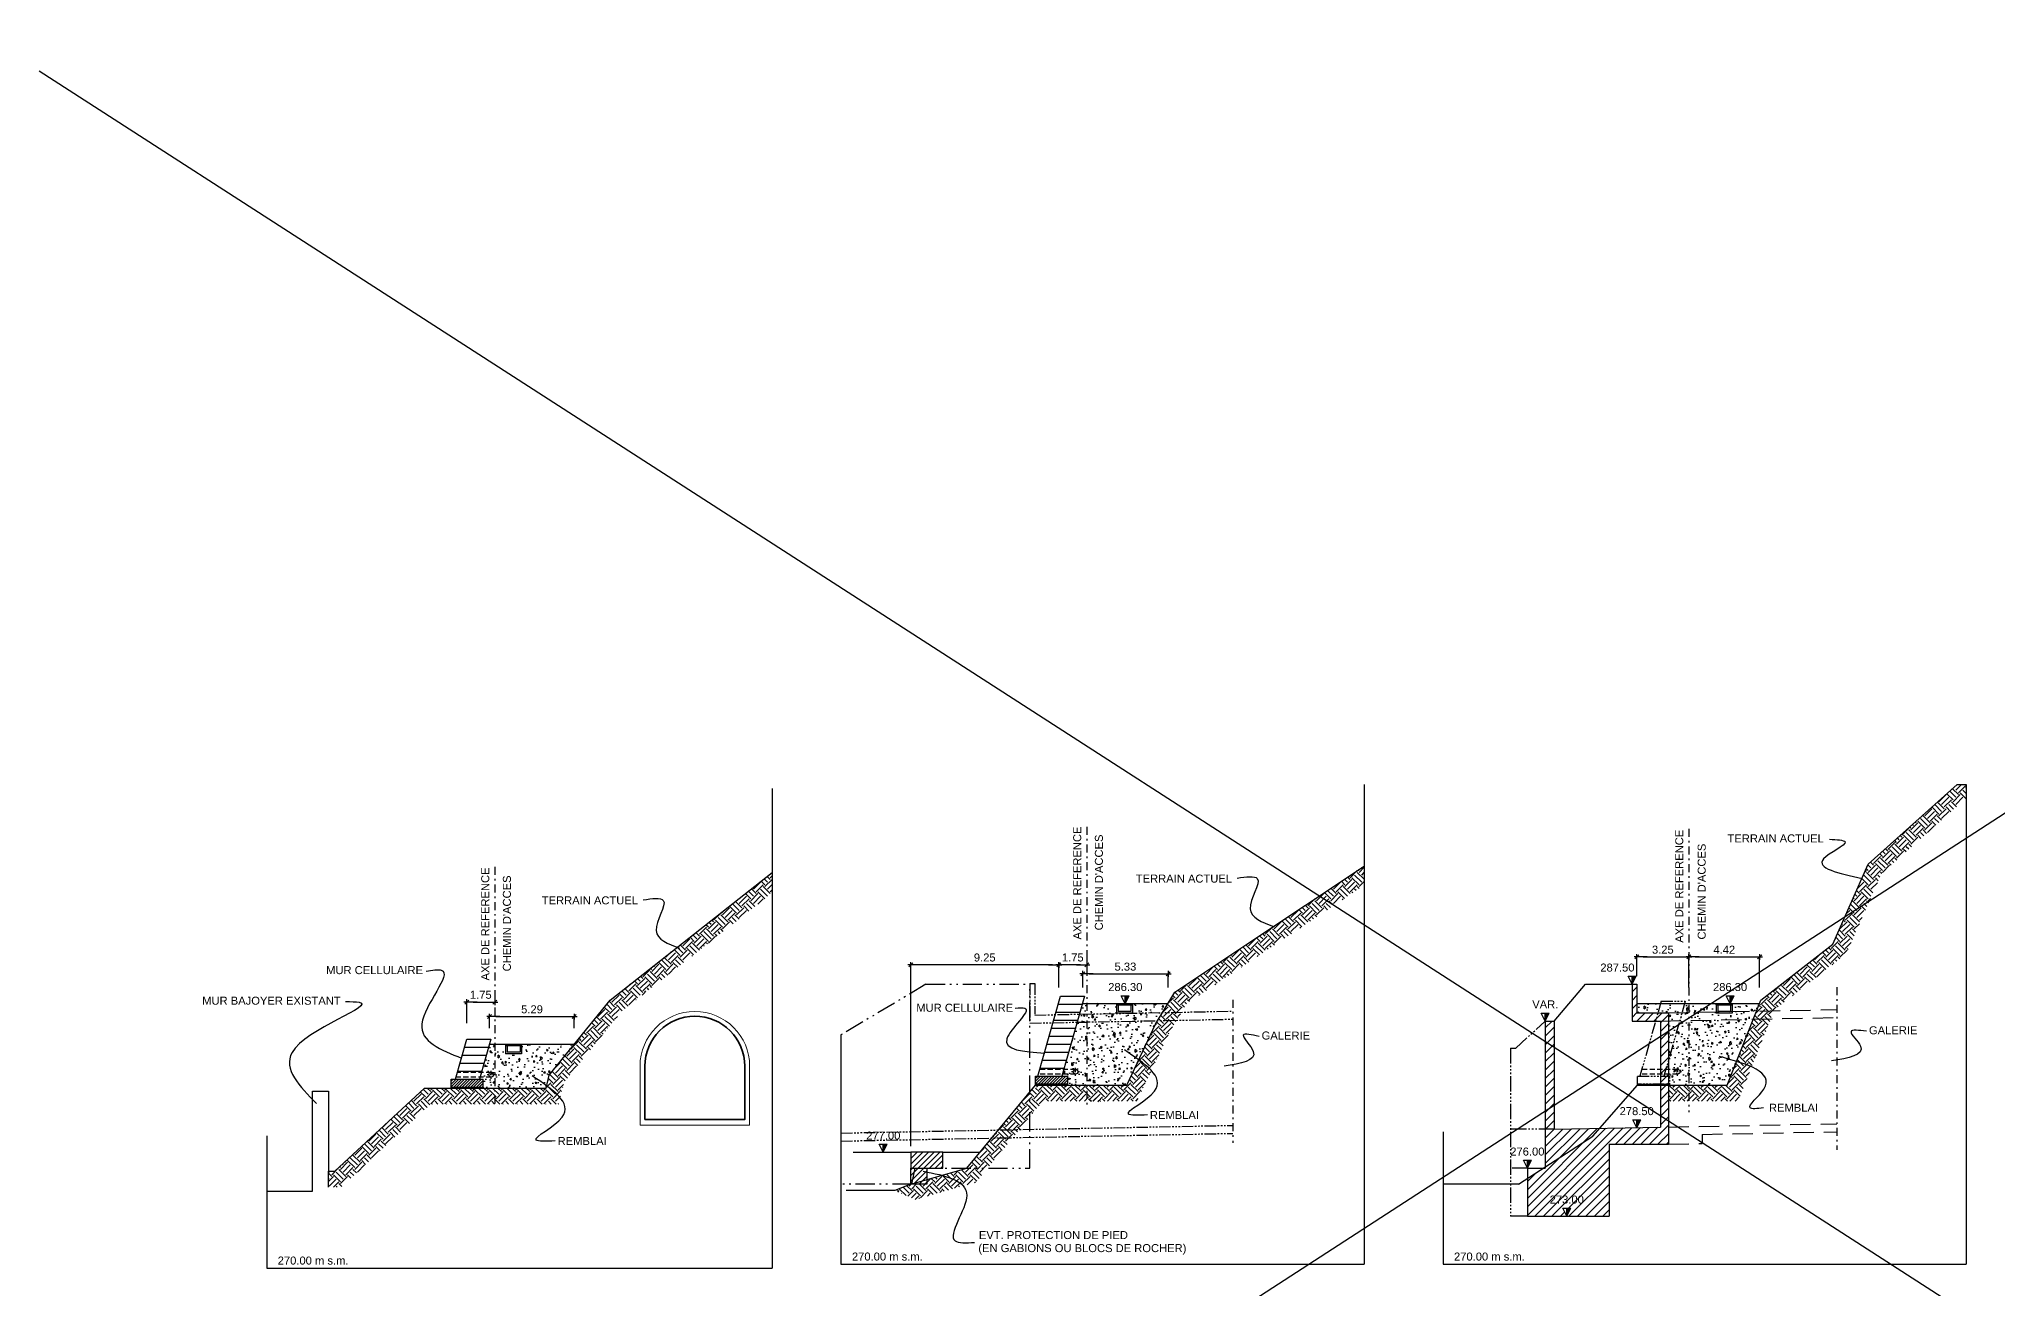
# Model space of a CAD drawing. Extents: x -427 to 62994, y 410 to 109394.
# Drawn here: x 8.2 to 130.6, y 565.9 to 644 of the extents above; entities that cross this region are included whole.
import ezdxf
from ezdxf.enums import TextEntityAlignment as Align

# ---------------------------------------------------------------- set-up
doc = ezdxf.new("R2010")
doc.units = 0
doc.header["$MEASUREMENT"] = 0
for name, pattern in [('ACAD_ISO04W100', [30, 24, -3, 0, -3]), ('ACAD_ISO05W100', [36, 24, -3, 0, -3, 0, -3, 0, -3]), ('ACAD_ISO12W100', [21, 12, -3, 0, -3, 0, -3]), ('NASCOSTA', [9.525, 6.35, -3.175]), ('TRATTOPUNTO', [1, 0.5, -0.25, 0, -0.25])]:
    doc.linetypes.add(name, pattern=pattern)
for name, color, linetype in [('DIME', 6, 'Continuous'), ('LIN010CO', 2, 'Continuous'), ('LIN018CO', 6, 'Continuous'), ('LIN018TR', 6, 'NASCOSTA'), ('LIN025CO', 7, 'Continuous'), ('LIN035CO', 1, 'Continuous'), ('LIN050CO', 3, 'Continuous'), ('TEXT035', 1, 'Continuous')]:
    doc.layers.add(name, color=color, linetype=linetype)
doc.layers.add('LINE035', color=1, linetype='Continuous', lineweight=35)
doc.layers.add('no_plot', color=5, linetype='Continuous', plot=False)
doc.styles.add('ARIAL', font='arial.ttf')
doc.styles.add('ROMANS', font='romans.shx')
doc.linetypes.add('ROCCIA', pattern='A,0.25,[130,BERETTA.shx,S=0.1,R=0,X=0,Y=0],-0.2,0.25', length=0.7)
doc.dimstyles.new('BO1', dxfattribs={"dimtxt": 0.25, "dimasz": 0.2, "dimexe": 0, "dimexo": 0.5, "dimgap": 0.1, "dimtad": 1, "dimzin": 0, "dimdsep": 46, "dimtxsty": 'ROMANS', "dimblk1": 'LINE', "dimblk2": 'LINE', "dimsah": 1, "dimcen": 2.5, "dimclrd": 256, "dimclre": 256, "dimclrt": 1, "dimadec": 0, "dimazin": 0, "dimtfac": 1, "dimtmove": 2, "dimatfit": 3, "dimldrblk": 'LINE', "dimfxl": 1, "dimtvp": 1, "dimtolj": 1, "dimtzin": 0, "dimarcsym": 0})
pattern_1 = [(45, (235.1124, 441.31905), (6e-17, 0.8838835), [0.625, -0.625]), (45, (234.94666, 441.4848), (6e-17, 0.8838835), [0.625, -0.625]), (45, (234.7809, 441.6505), (6e-17, 0.8838835), [0.625, -0.625]), (135, (234.7809, 441.761), (-0.8838835, 1e-16), [0.625, -0.625]), (135, (234.94666, 441.9267), (-0.8838835, 1e-16), [0.625, -0.625]), (135, (235.1124, 442.09245), (-0.8838835, 1e-16), [0.625, -0.625])]
pattern_2 = [(95, (235.1124, 441.31905), (0.827328, 0.6942106), [0.1125, -1.2375]), (40, (235.1124, 441.319), (-0.9449883, 0.650652), [0.09, -0.99]), (145.4514, (235.1813, 441.3769), (-0.117659, 1.344863), [0.0956103, -1.051713]), (91.1842, (234.9003, 441.5312), (1.3075395, 0.956421), [0.16875, -1.85625]), (141.6356, (235.0092, 441.6109), (-0.041849, 2.024568), [0.143415, -1.57757]), (36.1842, (234.9003, 441.5312), (-0.04185, 2.024568), [0.135, -1.485]), (66, (235.05935, 441.5842), (1.0601574, 0.2060737), [0.1125, -1.2375]), (11, (235.0594, 441.5842), (-0.511063, 1.0272127), [0.09, -0.99]), (116.4514, (235.1477, 441.6014), (0.5490954, 1.233286), [0.0956103, -1.051713]), (82.5, (235.1124, 441.31905), (-0.3401898, 0.3659847), [0, -0.978, 0, -1.005, 0, -0.99375]), (52.5, (235.1124, 441.31905), (-0.1393094, 0.6973642), [0, -0.573, 0, -0.9555, 0, -0.37875]), (12.5, (234.87586, 441.08252), (0.59012725, 0.54228114), [0, -0.375, 0, -1.17, 0, -1.5525]), (2.5, (234.7698, 440.97645), (0.512385, 0.7247397), [0, -0.4875, 0, -0.777, 0, -1.1025])]

# ---------------------------------------------------------------- blocks, each defined once
blk = doc.blocks.new('LINE')
for p, q in [((-1.6, 0), (0.45, 0)), ((0, 0.45), (0, -0.45))]:
    blk.add_line(p, q)
at = {"color": 3}
blk.add_line((-0.32, -0.32), (0.32, 0.32), dxfattribs=at)
blk = doc.blocks.new('*D5')
at = {"layer": 'Defpoints', "color": 0, "transparency": 16777216}
for p in [(71.95, 586.13), (73.7, 585.57), (71.95, 583.72)]:
    blk.add_point(p, dxfattribs=at)
at = {"layer": 'DIME', "lineweight": -2, "transparency": 16777216}
for p, q in [((73.7, 586.57), (73.7, 586.13)), ((71.95, 584.72), (71.95, 586.13)), ((73.3, 586.13), (72.35, 586.13))]:
    blk.add_line(p, q, dxfattribs=at)
at = {"layer": 'DIME', "lineweight": -2, "transparency": 16777216, "xscale": 0.4, "yscale": 0.4, "zscale": 0.4, "rotation": 180}
blk.add_blockref('LINE', (71.95, 586.13), dxfattribs=at)
at = {"layer": 'DIME', "lineweight": -2, "transparency": 16777216, "xscale": 0.4, "yscale": 0.4, "zscale": 0.4}
blk.add_blockref('LINE', (73.7, 586.13), dxfattribs=at)
at = {"layer": 'DIME', "color": 1, "transparency": 16777216, "insert": (72.82, 586.59), "char_height": 0.5, "attachment_point": 5, "style": 'ARIAL'}
blk.add_mtext('\\A1;1.75', dxfattribs=at)
blk = doc.blocks.new('*D6')
at = {"layer": 'Defpoints', "color": 0, "transparency": 16777216}
for p in [(62.7, 586.13), (71.95, 583.72), (62.7, 573.8)]:
    blk.add_point(p, dxfattribs=at)
at = {"layer": 'DIME', "lineweight": -2, "transparency": 16777216}
for p, q in [((62.7, 574.8), (62.7, 586.13)), ((71.55, 586.13), (63.1, 586.13)), ((71.95, 584.72), (71.95, 586.13))]:
    blk.add_line(p, q, dxfattribs=at)
at = {"layer": 'DIME', "lineweight": -2, "transparency": 16777216, "xscale": 0.4, "yscale": 0.4, "zscale": 0.4, "rotation": 180}
blk.add_blockref('LINE', (62.7, 586.13), dxfattribs=at)
at = {"layer": 'DIME', "lineweight": -2, "transparency": 16777216, "xscale": 0.4, "yscale": 0.4, "zscale": 0.4}
blk.add_blockref('LINE', (71.95, 586.13), dxfattribs=at)
at = {"layer": 'DIME', "color": 1, "transparency": 16777216, "insert": (67.32, 586.59), "char_height": 0.5, "attachment_point": 5, "style": 'ARIAL'}
blk.add_mtext('\\A1;9.25', dxfattribs=at)
blk = doc.blocks.new('LIVELLI1')
at = {"layer": 'LIN018CO'}
blk.add_solid([(0, 0.25), (0, 0), (0.125, 0.25)], dxfattribs=at)
at = {"layer": 'LIN035CO'}
for p, q in [((-0.125, 0.25), (0.125, 0.25)), ((0, 0), (-0.125, 0.25)), ((0, 0), (0, 0.25)), ((0, 0), (0.125, 0.25))]:
    blk.add_line(p, q, dxfattribs=at)
at = {"layer": 'TEXT035', "style": 'ARIAL'}
blk.add_attdef('VALORE', text='', height=0.25, dxfattribs=at).set_placement((0, 0.395), align=Align.CENTER)
blk = doc.blocks.new('cavi')
at = {"layer": 'LIN025CO'}
for p, q in [((-1.2, -0.1), (-1.2, -0.7)), ((-1.2, -0.1), (-0.2, -0.1)), ((-0.2, -0.2), (-1.2, -0.2)), ((-0.2, -0.7), (-1.2, -0.7)), ((-1.1, -0.2), (-1.1, -0.6)), ((-0.3, -0.6), (-1.1, -0.6)), ((-0.3, -0.2), (-0.3, -0.6)), ((-0.2, -0.1), (-0.2, -0.7))]:
    blk.add_line(p, q, dxfattribs=at)
blk = doc.blocks.new('*D10')
at = {"layer": 'Defpoints', "color": 0, "transparency": 16777216}
for p in [(111.32, 586.63), (108.07, 584.42), (111.32, 584.12)]:
    blk.add_point(p, dxfattribs=at)
at = {"layer": 'DIME', "lineweight": -2, "transparency": 16777216}
for p, q in [((108.07, 585.42), (108.07, 586.63)), ((108.47, 586.63), (110.92, 586.63))]:
    blk.add_line(p, q, dxfattribs=at)
at = {"layer": 'DIME', "lineweight": -2, "transparency": 16777216, "xscale": 0.4, "yscale": 0.4, "zscale": 0.4, "rotation": 180}
blk.add_blockref('LINE', (108.07, 586.63), dxfattribs=at)
at = {"layer": 'DIME', "lineweight": -2, "transparency": 16777216, "xscale": 0.4, "yscale": 0.4, "zscale": 0.4}
blk.add_blockref('LINE', (111.32, 586.63), dxfattribs=at)
at = {"layer": 'DIME', "color": 1, "transparency": 16777216, "insert": (109.69, 587.08), "char_height": 0.5, "attachment_point": 5, "style": 'ARIAL'}
blk.add_mtext('\\A1;3.25', dxfattribs=at)
blk = doc.blocks.new('*D29')
at = {"layer": 'Defpoints', "color": 0, "ltscale": 0.2, "transparency": 16777216}
for p in [(36.71, 583.8), (36.71, 583.38), (34.96, 581.49)]:
    blk.add_point(p, dxfattribs=at)
at = {"layer": 'LIN018TR', "lineweight": -2, "ltscale": 0.2, "transparency": 16777216}
for p, q in [((34.96, 582.49), (34.96, 583.8)), ((35.36, 583.8), (36.31, 583.8)), ((36.71, 584.38), (36.71, 583.8))]:
    blk.add_line(p, q, dxfattribs=at)
at = {"layer": 'LIN018TR', "lineweight": -2, "ltscale": 0.2, "transparency": 16777216, "xscale": 0.4, "yscale": 0.4, "zscale": 0.4, "rotation": 180}
blk.add_blockref('LINE', (34.96, 583.8), dxfattribs=at)
at = {"layer": 'LIN018TR', "lineweight": -2, "ltscale": 0.2, "transparency": 16777216, "xscale": 0.4, "yscale": 0.4, "zscale": 0.4}
blk.add_blockref('LINE', (36.71, 583.8), dxfattribs=at)
at = {"layer": 'LIN018TR', "color": 1, "ltscale": 0.2, "transparency": 16777216, "insert": (35.83, 584.26), "char_height": 0.5, "attachment_point": 5, "style": 'ARIAL'}
blk.add_mtext('\\A1;1.75', dxfattribs=at)
blk = doc.blocks.new('*D33')
at = {"layer": 'Defpoints', "color": 0, "transparency": 16777216}
for p in [(41.67, 582.9), (36.38, 581.17), (41.67, 581.17)]:
    blk.add_point(p, dxfattribs=at)
at = {"layer": 'DIME', "lineweight": -2, "transparency": 16777216}
for p, q in [((36.38, 582.17), (36.38, 582.9)), ((36.78, 582.9), (41.27, 582.9)), ((41.67, 582.17), (41.67, 582.9))]:
    blk.add_line(p, q, dxfattribs=at)
at = {"layer": 'DIME', "lineweight": -2, "transparency": 16777216, "xscale": 0.4, "yscale": 0.4, "zscale": 0.4, "rotation": 180}
blk.add_blockref('LINE', (36.38, 582.9), dxfattribs=at)
at = {"layer": 'DIME', "lineweight": -2, "transparency": 16777216, "xscale": 0.4, "yscale": 0.4, "zscale": 0.4}
blk.add_blockref('LINE', (41.67, 582.9), dxfattribs=at)
at = {"layer": 'DIME', "color": 1, "transparency": 16777216, "insert": (39.03, 583.35), "char_height": 0.5, "attachment_point": 5, "style": 'ARIAL'}
blk.add_mtext('\\A1;5.29', dxfattribs=at)
blk = doc.blocks.new('*D34')
at = {"layer": 'Defpoints', "color": 0, "transparency": 16777216}
for p in [(78.78, 585.57), (73.45, 583.72), (78.78, 583.72)]:
    blk.add_point(p, dxfattribs=at)
at = {"layer": 'DIME', "lineweight": -2, "transparency": 16777216}
for p, q in [((73.45, 584.72), (73.45, 585.57)), ((73.85, 585.57), (78.38, 585.57)), ((78.78, 584.72), (78.78, 585.57))]:
    blk.add_line(p, q, dxfattribs=at)
at = {"layer": 'DIME', "lineweight": -2, "transparency": 16777216, "xscale": 0.4, "yscale": 0.4, "zscale": 0.4, "rotation": 180}
blk.add_blockref('LINE', (73.45, 585.57), dxfattribs=at)
at = {"layer": 'DIME', "lineweight": -2, "transparency": 16777216, "xscale": 0.4, "yscale": 0.4, "zscale": 0.4}
blk.add_blockref('LINE', (78.78, 585.57), dxfattribs=at)
at = {"layer": 'DIME', "color": 1, "transparency": 16777216, "insert": (76.11, 586.02), "char_height": 0.5, "attachment_point": 5, "style": 'ARIAL'}
blk.add_mtext('\\A1;5.33', dxfattribs=at)
blk = doc.blocks.new('*D35')
at = {"layer": 'Defpoints', "color": 0, "transparency": 16777216}
for p in [(115.74, 586.63), (111.32, 583.72), (115.74, 583.72)]:
    blk.add_point(p, dxfattribs=at)
at = {"layer": 'DIME', "lineweight": -2, "transparency": 16777216}
for p, q in [((111.32, 584.72), (111.32, 586.63)), ((111.72, 586.63), (115.34, 586.63)), ((115.74, 584.72), (115.74, 586.63))]:
    blk.add_line(p, q, dxfattribs=at)
at = {"layer": 'DIME', "lineweight": -2, "transparency": 16777216, "xscale": 0.4, "yscale": 0.4, "zscale": 0.4, "rotation": 180}
blk.add_blockref('LINE', (111.32, 586.63), dxfattribs=at)
at = {"layer": 'DIME', "lineweight": -2, "transparency": 16777216, "xscale": 0.4, "yscale": 0.4, "zscale": 0.4}
blk.add_blockref('LINE', (115.74, 586.63), dxfattribs=at)
at = {"layer": 'DIME', "color": 1, "transparency": 16777216, "insert": (113.53, 587.08), "char_height": 0.5, "attachment_point": 5, "style": 'ARIAL'}
blk.add_mtext('\\A1;4.42', dxfattribs=at)

msp = doc.modelspace()

# ---------------------------------------------------------------- hatches: boundary and pattern name
at = {"layer": 'LIN010CO'}
h = msp.add_hatch(dxfattribs=at)
h.set_pattern_fill('EARTH', color=256, scale=2.5, angle=45, style=0)
h.set_pattern_definition(pattern_1)
h.paths.add_polyline_path([(128.649, 596.558), (128.649, 597.395), (128.086, 597.395), (122.517, 592.423), (120.317, 587.423), (115.817, 583.923), (115.463, 583.029), (116.547, 583.051), (116.646, 583.301), (121.131, 586.789), (123.345, 591.822)])
h.paths.add_polyline_path([(116.431, 582.758), (115.347, 582.737), (113.717, 578.623), (111.317, 578.623), (111.317, 577.623), (114.396, 577.623)])
h.paths.add_polyline_path([(116.547, 583.051), (115.463, 583.029), (115.347, 582.737), (116.431, 582.758)])
h = msp.add_hatch(dxfattribs=at)
h.set_pattern_fill('EARTH', color=256, scale=2.5, angle=45, style=0)
h.set_pattern_definition(pattern_1)
h.paths.add_polyline_path([(44.613, 583.219), (54.038, 590.625), (54.038, 591.897), (43.906, 583.936), (40.106, 579.236), (39.906, 578.436), (36.706, 578.436), (36.706, 577.436), (40.687, 577.436), (41.023, 578.779)])
h.paths.add_polyline_path([(32.699, 577.436), (36.706, 577.436), (36.706, 578.436), (32.306, 578.436), (26.706, 573.236), (26.306, 573.236), (26.306, 572.236), (27.099, 572.236)])
h = msp.add_hatch(dxfattribs=at)
h.set_pattern_fill('EARTH', color=256, scale=2.5, angle=45, style=0)
h.set_pattern_definition(pattern_1)
h.paths.add_polyline_path([(84.252, 586.591), (91.029, 591.11), (91.029, 592.311), (83.697, 587.423), (79.197, 584.423), (77.997, 582.423), (76.197, 578.623), (73.697, 578.623), (73.697, 577.623), (76.83, 577.623), (78.88, 581.951), (79.939, 583.716)])
h.paths.add_polyline_path([(70.968, 577.623), (73.697, 577.623), (73.697, 578.623), (70.517, 578.623), (70.517, 578.423), (70.332, 578.423), (66.197, 573.423), (63.697, 572.709), (63.697, 572.423), (62.697, 572.423), (61.697, 572.023), (62.972, 571.462), (66.77, 572.547)])
h.paths.add_polyline_path([(74.553, 574.683), (74.553, 578.241), (73.778, 578.241), (73.778, 574.683)], flags=9)
h = msp.add_hatch(dxfattribs=at)
h.set_pattern_fill('ANSI31', color=256, scale=3, style=0)
h.set_pattern_definition([(45, (235.1124, 441.31905), (-0.26516504, 0.26516504), [])])
h.paths.add_polyline_path([(106.337, 574.923), (110.037, 574.923), (110.037, 578.623), (109.537, 578.623), (109.537, 575.986), (107.822, 575.952), (107.783, 575.875), (107.745, 575.951), (105.744, 575.912), (105.317, 575.423), (102.347, 573.506), (102.347, 573.423), (102.219, 573.423), (101.227, 572.783), (101.227, 570.423), (103.688, 570.423), (103.438, 570.923), (103.938, 570.923), (103.688, 570.423), (106.337, 570.423)])
h.paths.add_polyline_path([(105.317, 575.423), (105.744, 575.912), (102.907, 575.856), (102.347, 575.856), (102.347, 573.506)], flags=16)
h.paths.add_polyline_path([(102.907, 582.623), (102.347, 582.623), (102.347, 575.856), (102.907, 575.856)])
h.paths.add_polyline_path([(110.037, 579.123), (109.537, 579.123), (109.537, 578.623), (110.037, 578.623)])
h.paths.add_polyline_path([(110.037, 580.1), (109.759, 579.123), (110.037, 579.123)], flags=16)
h.paths.add_polyline_path([(110.037, 582.633), (109.537, 582.623), (109.537, 579.123), (109.759, 579.123), (110.037, 580.1)])
h.paths.add_polyline_path([(110.037, 583.133), (109.399, 583.133), (109.254, 582.623), (109.537, 582.623), (110.037, 582.633)])
h.paths.add_polyline_path([(109.399, 583.133), (108.067, 583.133), (108.067, 584.923), (107.767, 584.923), (107.767, 582.623), (109.254, 582.623)])
h.paths.add_polyline_path([(102.492, 571.077), (104.883, 571.077), (104.883, 571.843), (102.492, 571.843)], flags=24)
h.paths.add_polyline_path([(100.498, 574.077), (102.889, 574.077), (102.889, 574.843), (100.498, 574.843)], flags=9)
h = msp.add_hatch(dxfattribs=at)
h.set_pattern_fill('AR-CONC', color=256, scale=0.15, angle=45, style=0)
h.set_pattern_definition(pattern_2)
h.paths.add_polyline_path([(73.447, 583.723), (75.557, 583.723), (75.557, 583.123), (76.557, 583.123), (76.557, 583.723), (78.777, 583.723), (77.997, 582.423), (76.197, 578.623), (72.497, 578.623), (72.497, 579.123), (72.139, 579.123)])
h = msp.add_hatch(dxfattribs=at)
h.set_pattern_fill('AR-CONC', color=256, scale=0.15, angle=45, style=0)
h.set_pattern_definition(pattern_2)
h.paths.add_polyline_path([(108.067, 583.723), (113.027, 583.723), (113.027, 583.123), (114.027, 583.123), (114.027, 583.723), (115.738, 583.723), (113.717, 578.623), (110.037, 578.623), (110.037, 583.133), (108.067, 583.133)])
h = msp.add_hatch(dxfattribs=at)
h.set_pattern_fill('AR-CONC', color=256, scale=0.15, angle=45, style=0)
h.set_pattern_definition(pattern_2)
h.paths.add_polyline_path([(36.381, 581.173), (37.381, 581.173), (37.381, 580.573), (38.381, 580.573), (38.381, 581.173), (41.672, 581.173), (40.106, 579.236), (39.908, 578.413), (35.981, 578.413), (35.981, 578.936), (35.745, 578.936)])
h = msp.add_hatch(dxfattribs=at)
h.set_pattern_fill('ANSI31', color=256, style=0)
h.set_pattern_definition([(45, (236.78766, 441.36905), (-0.08838835, 0.08838835), [])])
h.paths.add_polyline_path([(35.981, 578.986), (34.981, 578.986), (33.981, 578.986), (33.981, 578.486), (35.981, 578.486)])
h = msp.add_hatch(dxfattribs=at)
h.set_pattern_fill('ANSI31', color=256, style=0)
h.set_pattern_definition([(45, (235.11238, 441.36905), (-0.08838835, 0.08838835), [])])
h.paths.add_polyline_path([(70.497, 579.173), (70.497, 578.673), (72.497, 578.673), (72.497, 579.173)])
h = msp.add_hatch(dxfattribs=at)
h.set_pattern_fill('EARTH', color=256, scale=2.5, angle=45, style=0)
h.set_pattern_definition(pattern_1)
h.paths.add_polyline_path([(73.82, 577.594), (73.884, 578.241), (74.436, 578.241), (74.553, 577.745), (74.651, 577.581)])
h = msp.add_hatch(dxfattribs=at)
h.set_pattern_fill('EARTH', color=256, scale=2.5, angle=45, style=0)
h.set_pattern_definition(pattern_1)
h.paths.add_polyline_path([(111.317, 578.623), (110.037, 578.623), (110.037, 577.623), (111.317, 577.623)])
h = msp.add_hatch(dxfattribs=at)
h.set_pattern_fill('ANSI31', color=256, scale=2, style=0)
h.set_pattern_definition([(45, (235.11238, 441.31905), (-0.1767767, 0.1767767), [])])
h.paths.add_polyline_path([(62.697, 574.423), (62.697, 573.423), (63.697, 573.423), (64.697, 573.423), (64.697, 574.423)])
h.paths.add_polyline_path([(63.697, 573.423), (62.947, 573.423), (62.75, 572.438), (63.697, 572.709)])
h.paths.add_polyline_path([(63.697, 572.709), (62.75, 572.438), (62.747, 572.423), (63.697, 572.423)])
h.paths.add_polyline_path([(62.947, 573.423), (62.697, 573.423), (62.697, 572.423), (62.75, 572.438)])

# ---------------------------------------------------------------- linework, layer by layer
at = {"layer": 'DIME'}
for centre in [(36.481, 579.266), (72.997, 579.453)]:
    msp.add_circle(centre, 0.144, dxfattribs=at)
at = {"layer": 'LIN010CO'}
for p, q in [((91.029, 597.395), (91.029, 567.423)), ((128.649, 597.395), (128.649, 567.423)), ((54.038, 597.145), (54.038, 567.173)), ((58.337, 581.753), (58.337, 567.423)), ((22.454, 575.454), (22.454, 567.173)), ((95.957, 575.704), (95.957, 567.423)), ((59.1, 574.423), (62.691, 574.423)), ((22.454, 567.173), (54.038, 567.173)), ((58.337, 567.423), (91.029, 567.423)), ((95.957, 567.423), (128.649, 567.423))]:
    msp.add_line(p, q, dxfattribs=at)
at = {"layer": 'LIN010CO', "flags": 128}
for points in [[(71.634, 582.673), (72.156, 582.673)], [(71.634, 582.673), (73.134, 582.673)], [(71.776, 583.173), (73.276, 583.173)], [(71.919, 583.673), (73.419, 583.673)], [(71.35, 581.673), (72.85, 581.673)], [(71.492, 582.173), (72.992, 582.173)], [(34.672, 580.486), (36.172, 580.486)], [(34.814, 580.986), (36.314, 580.986)], [(70.923, 580.173), (72.423, 580.173)], [(71.066, 580.673), (72.566, 580.673)], [(71.208, 581.173), (72.708, 581.173)], [(34.387, 579.486), (35.887, 579.486)], [(34.53, 579.986), (36.03, 579.986)], [(70.781, 579.673), (72.281, 579.673)]]:
    msp.add_lwpolyline(points, dxfattribs=at)
at = {"layer": 'LIN010CO', "linetype": 'NASCOSTA', "ltscale": 0.05, "flags": 128}
for points in [[(36.481, 579.121), (34.284, 579.121)], [(36.481, 579.41), (34.366, 579.41)], [(72.997, 579.309), (70.678, 579.309)], [(72.997, 579.598), (70.76, 579.598)], [(110.617, 579.309), (108.298, 579.309)], [(110.617, 579.598), (108.38, 579.598)]]:
    msp.add_lwpolyline(points, dxfattribs=at)
at = {"layer": 'LIN010CO', "linetype": 'NASCOSTA', "ltscale": 0.05}
msp.add_circle((110.617, 579.453), 0.144, dxfattribs=at)
at = {"layer": 'LIN018CO'}
for points in [[(120.105, 593.986), (121.075, 593.819), (119.733, 592.758), (122.154, 591.536)], [(83.097, 591.558), (84.349, 591.523), (83.912, 589.64), (85.359, 588.531)], [(45.98, 590.198), (47.232, 590.163), (46.794, 588.28), (48.242, 587.17)], [(32.412, 585.737), (33.364, 585.8), (32.147, 582.437), (34.634, 580.302)], [(27.376, 583.838), (28.221, 583.8), (24.034, 580.651), (25.57, 577.463)], [(69.226, 583.421), (69.834, 583.421), (68.697, 581.511), (71.066, 580.623)], [(84.461, 581.651), (83.478, 581.747), (84.099, 580.726), (82.287, 579.806)], [(122.411, 581.978), (121.451, 581.954), (122.049, 581.053), (120.237, 580.134)], [(77.482, 576.755), (76.297, 576.809), (77.931, 578.245), (76.045, 580.812)], [(115.973, 577.194), (115.141, 577.194), (116.002, 578.37), (113.219, 580.406)], [(40.474, 575.132), (39.289, 575.186), (40.923, 576.622), (39.038, 579.189)], [(63.468, 573.236), (66.193, 571.72), (65.463, 568.885), (66.67, 568.788)]]:
    msp.add_spline(points, degree=3, dxfattribs=at)
at = {"layer": 'LIN018TR', "linetype": 'TRATTOPUNTO'}
for p, q in [((73.697, 594.755), (73.697, 577.414)), ((111.317, 594.628), (111.317, 576.919)), ((36.706, 592.258), (36.706, 577.246)), ((82.826, 583.937), (82.826, 575.011)), ((120.566, 584.74), (120.566, 574.566))]:
    msp.add_line(p, q, dxfattribs=at)
at = {"layer": 'LIN018TR', "linetype": 'ACAD_ISO12W100', "ltscale": 0.1}
for p, q in [((63.647, 584.923), (58.337, 581.753)), ((63.647, 584.923), (70.147, 584.923)), ((70.147, 573.423), (70.147, 584.923)), ((62.947, 573.423), (62.747, 572.423)), ((62.947, 573.423), (70.147, 573.423)), ((62.747, 572.423), (58.337, 572.423))]:
    msp.add_line(p, q, dxfattribs=at)
at = {"layer": 'LIN018TR', "linetype": 'ACAD_ISO04W100', "ltscale": 0.03}
msp.add_line((70.147, 584.973), (70.447, 584.973), dxfattribs=at)
at = {"layer": 'LIN018TR', "linetype": 'ACAD_ISO05W100', "ltscale": 0.03}
for p, q in [((70.147, 584.973), (70.147, 582.541)), ((70.447, 584.973), (70.447, 583.047)), ((109.595, 583.873), (108.259, 579.173)), ((109.595, 583.873), (111.095, 583.873)), ((111.095, 583.873), (109.759, 579.173)), ((70.147, 582.491), (82.826, 582.739)), ((70.447, 582.997), (82.826, 583.239)), ((58.337, 575.622), (82.826, 576.102)), ((58.337, 575.122), (82.826, 575.602))]:
    msp.add_line(p, q, dxfattribs=at)
at = {"layer": 'LIN018TR', "linetype": 'ACAD_ISO05W100', "ltscale": 0.04}
for p, q in [((100.496, 580.923), (102.347, 582.623)), ((100.167, 580.923), (100.167, 570.423)), ((100.167, 580.923), (100.496, 580.923)), ((102.907, 575.856), (100.167, 575.856)), ((101.227, 573.423), (100.167, 573.423))]:
    msp.add_line(p, q, dxfattribs=at)
at = {"layer": 'LIN018TR', "ltscale": 0.2}
for p, q in [((109.537, 582.623), (120.566, 582.839)), ((110.037, 583.133), (120.557, 583.339)), ((110.037, 575.996), (120.566, 576.202)), ((112.143, 575.537), (120.576, 575.702)), ((112.143, 575.537), (112.143, 574.964)), ((110.037, 574.923), (112.143, 574.964))]:
    msp.add_line(p, q, dxfattribs=at)
at = {"layer": 'LIN018TR', "linetype": 'ACAD_ISO05W100', "ltscale": 0.05}
msp.add_line((101.227, 570.423), (100.167, 570.423), dxfattribs=at)
at = {"layer": 'LIN018TR', "linetype": 'TRATTOPUNTO', "ltscale": 0.25, "flags": 128}
for points in [[(36.731, 579.266), (36.231, 579.266)], [(36.481, 579.016), (36.481, 579.516)], [(73.247, 579.453), (72.747, 579.453)], [(72.997, 579.203), (72.997, 579.703)], [(110.867, 579.453), (110.367, 579.453)], [(110.617, 579.203), (110.617, 579.703)]]:
    msp.add_lwpolyline(points, dxfattribs=at)
at = {"layer": 'LIN018TR', "linetype": 'ACAD_ISO05W100', "ltscale": 0.03, "flags": 128}
for points in [[(108.117, 579.173), (110.117, 579.173), (110.117, 578.673), (108.117, 578.673), (108.117, 579.173)], [(108.117, 578.673), (110.117, 578.673), (110.117, 578.623), (108.117, 578.623), (108.117, 578.673)]]:
    msp.add_lwpolyline(points, dxfattribs=at)
at = {"layer": 'LIN025CO'}
for p, q in [((128.086, 597.395), (128.649, 597.395)), ((102.907, 582.623), (104.867, 584.923)), ((104.867, 584.923), (107.767, 584.923)), ((33.981, 578.486), (33.981, 578.986)), ((33.981, 578.986), (34.981, 578.986)), ((34.981, 578.986), (35.981, 578.986)), ((35.981, 578.486), (35.981, 578.986)), ((64.697, 574.423), (67.024, 574.423)), ((26.306, 572.236), (26.306, 573.236)), ((61.697, 572.023), (58.659, 572.023)), ((62.697, 572.423), (61.697, 572.023)), ((100.67, 572.423), (95.957, 572.423))]:
    msp.add_line(p, q, dxfattribs=at)
at = {"layer": 'LIN025CO', "flags": 128}
for points in [[(100.67, 572.423), (105.317, 575.423), (108.117, 578.623), (113.717, 578.623), (115.817, 583.923), (120.317, 587.423), (122.517, 592.423), (128.086, 597.395)], [(22.454, 571.986), (25.306, 571.986), (25.306, 578.236), (26.306, 578.236), (26.306, 573.236), (26.706, 573.236), (32.306, 578.436), (39.906, 578.436), (40.106, 579.236), (43.906, 583.936), (54.038, 591.897)], [(62.697, 572.423), (66.197, 573.423), (70.497, 578.623), (76.197, 578.623), (77.997, 582.423), (79.197, 584.423), (83.697, 587.423), (91.029, 592.311)], [(70.497, 579.173), (72.497, 579.173), (72.497, 578.673), (70.497, 578.673), (70.497, 579.173)], [(33.981, 578.486), (35.981, 578.486), (35.981, 578.436), (33.981, 578.436), (33.981, 578.486)], [(70.497, 578.673), (72.497, 578.673), (72.497, 578.623), (70.497, 578.623), (70.497, 578.673)]]:
    msp.add_lwpolyline(points, dxfattribs=at)
at = {"layer": 'LIN035CO'}
for p, q in [((70.639, 579.173), (72.061, 584.173)), ((72.061, 584.173), (72.685, 584.173)), ((73.561, 584.173), (72.139, 579.173)), ((72.685, 584.173), (73.561, 584.173)), ((73.433, 583.723), (78.777, 583.723)), ((108.067, 583.723), (115.738, 583.723)), ((34.245, 578.986), (34.956, 581.486)), ((34.956, 581.486), (35.58, 581.486)), ((35.58, 581.486), (36.456, 581.486)), ((36.456, 581.486), (35.745, 578.986)), ((36.367, 581.173), (41.672, 581.173))]:
    msp.add_line(p, q, dxfattribs=at)
at = {"layer": 'LIN035CO', "flags": 128}
for points in [[(62.697, 573.423), (64.697, 573.423), (64.697, 574.423), (62.697, 574.423)], [(62.697, 572.423), (62.697, 573.423), (63.697, 573.423), (63.697, 572.423)]]:
    msp.add_lwpolyline(points, close=True, dxfattribs=at)
at = {"layer": 'LIN050CO'}
for p, q in [((107.767, 584.923), (107.767, 582.623)), ((107.767, 584.923), (108.067, 584.923)), ((108.067, 584.923), (108.067, 583.133)), ((102.347, 582.623), (102.347, 573.423)), ((102.347, 582.623), (102.907, 582.623)), ((102.907, 582.623), (102.907, 575.856)), ((107.767, 582.623), (109.537, 582.623)), ((108.067, 583.133), (110.033, 583.133)), ((109.537, 582.623), (109.537, 575.986)), ((110.037, 583.133), (110.037, 574.923)), ((102.907, 575.856), (109.537, 575.986)), ((106.337, 574.923), (110.037, 574.923)), ((106.337, 574.923), (106.337, 570.423)), ((101.227, 573.423), (101.227, 570.423)), ((101.227, 573.423), (102.347, 573.423)), ((101.227, 570.423), (106.337, 570.423))]:
    msp.add_line(p, q, dxfattribs=at)
at = {"layer": 'LINE035', "linetype": 'ROCCIA', "lineweight": 0, "flags": 128}
msp.add_lwpolyline([(52.631, 579.798, 1), (45.781, 579.798), (45.781, 576.123), (52.631, 576.123)], format="xyb", close=True, dxfattribs=at)
at = {"layer": 'LINE035', "ltscale": 0.2, "flags": 128}
msp.add_lwpolyline([(52.331, 579.798, 1), (46.081, 579.798), (46.081, 576.473), (52.331, 576.473)], format="xyb", close=True, dxfattribs=at)
at = {"layer": 'no_plot', "flags": 128}
for points in [[(13.692, 519.534), (205.672, 643.99)], [(8.235, 642.006), (205.175, 515.071)]]:
    msp.add_lwpolyline(points, dxfattribs=at)

# ---------------------------------------------------------------- block references
ref = msp.add_blockref('LIVELLI1', (107.767, 584.923), dxfattribs=dict(xscale=2, yscale=2, zscale=2))
ref.add_attrib('VALORE', '287.50', dxfattribs={"layer": 'TEXT035', "height": 0.5, "style": 'ARIAL'}).set_placement((106.854, 585.714), align=Align.CENTER)
at = {"xscale": 2, "yscale": 2, "zscale": 2}
for p, values in [((76.103, 583.706), {'VALORE': '286.30'}), ((102.347, 582.623), {'VALORE': 'VAR.'}), ((113.894, 583.706), {'VALORE': '286.30'}), ((108.059, 575.951), {'VALORE': '278.50'}), ((60.981, 574.423), {'VALORE': '277.00'}), ((101.227, 573.423), {'VALORE': '276.00'}), ((103.688, 570.423), {'VALORE': '273.00'})]:
    msp.add_blockref('LIVELLI1', p, dxfattribs=at).add_auto_attribs(values)
at = {"layer": 'LIN025CO'}
for p in [(76.757, 583.823), (114.227, 583.823), (38.581, 581.273)]:
    msp.add_blockref('cavi', p, dxfattribs=at)

# ---------------------------------------------------------------- texts
at = {"layer": 'TEXT035', "style": 'ARIAL'}
for s, p in [('AXE DE REFERENCE', (73.349, 587.716)), ("CHEMIN D'ACCES", (74.702, 588.286)), ('AXE DE REFERENCE', (110.969, 587.516)), ("CHEMIN D'ACCES", (112.368, 587.716)), ('AXE DE REFERENCE', (36.358, 585.157)), ("CHEMIN D'ACCES", (37.711, 585.727))]:
    msp.add_text(s, height=0.5, rotation=90, dxfattribs=at).set_placement(p)
for s, p in [('TERRAIN ACTUEL', (113.734, 593.787)), ('TERRAIN ACTUEL', (76.758, 591.275)), ('TERRAIN ACTUEL', (39.64, 589.914)), ('MUR CELLULAIRE', (26.167, 585.554)), ('MUR BAJOYER EXISTANT', (18.422, 583.643)), ('MUR CELLULAIRE', (63.042, 583.203)), ('GALERIE', (84.622, 581.467)), ('GALERIE', (122.572, 581.794)), ('REMBLAI', (77.64, 576.497)), ('REMBLAI', (116.322, 576.954)), ('REMBLAI', (40.633, 574.875)), ('EVT. PROTECTION DE PIED', (66.956, 568.994)), ('270.00 m s.m.', (23.14, 567.401)), ('270.00 m s.m.', (59.022, 567.652)), ('(EN GABIONS OU BLOCS DE ROCHER)', (66.921, 568.179)), ('270.00 m s.m.', (96.642, 567.652))]:
    msp.add_text(s, height=0.5, dxfattribs=at).set_placement(p)

# ---------------------------------------------------------------- dimensions: what is measured, and where the dimension line sits
at = {"layer": 'DIME'}
for base, p1, p2, override, picture, middle in [((62.697, 586.132), (71.947, 583.723), (62.697, 573.797), {"dimscale": 2, "dimtxsty": 'ARIAL'}, '*D6', (67.322, 586.587)), ((71.947, 586.132), (73.697, 585.566), (71.947, 583.723), {"dimscale": 2, "dimtxsty": 'ARIAL'}, '*D5', (72.822, 586.587)), ((78.777, 585.566), (73.447, 583.723), (78.777, 583.723), {"dimscale": 2, "dimtxsty": 'ARIAL'}, '*D34', (76.112, 586.021)), ((111.317, 586.629), (108.067, 584.423), (111.317, 584.123), {"dimscale": 2, "dimtxsty": 'ARIAL', "dimse2": 1}, '*D10', (109.692, 587.085)), ((115.738, 586.629), (111.317, 583.723), (115.738, 583.723), {"dimscale": 2, "dimtxsty": 'ARIAL'}, '*D35', (113.527, 587.08)), ((41.672, 582.9), (36.381, 581.173), (41.672, 581.173), {"dimscale": 2, "dimtxsty": 'ARIAL'}, '*D33', (39.027, 583.355))]:
    dim = msp.add_linear_dim(base=base, p1=p1, p2=p2, dimstyle='BO1', override=override, dxfattribs=at)
    dim.commit()
    dim.dimension.update_dxf_attribs({"geometry": picture, "text_midpoint": middle})
at = {"layer": 'LIN018TR', "ltscale": 0.2}
dim = msp.add_linear_dim(base=(36.706, 583.803), p1=(34.956, 581.486), p2=(36.706, 583.378), dimstyle='BO1', override={"dimscale": 2, "dimtxsty": 'ARIAL'}, dxfattribs=at)
dim.commit()
dim.dimension.update_dxf_attribs({"geometry": '*D29', "text_midpoint": (35.831, 584.258)})

doc.saveas('drawing.dxf')
